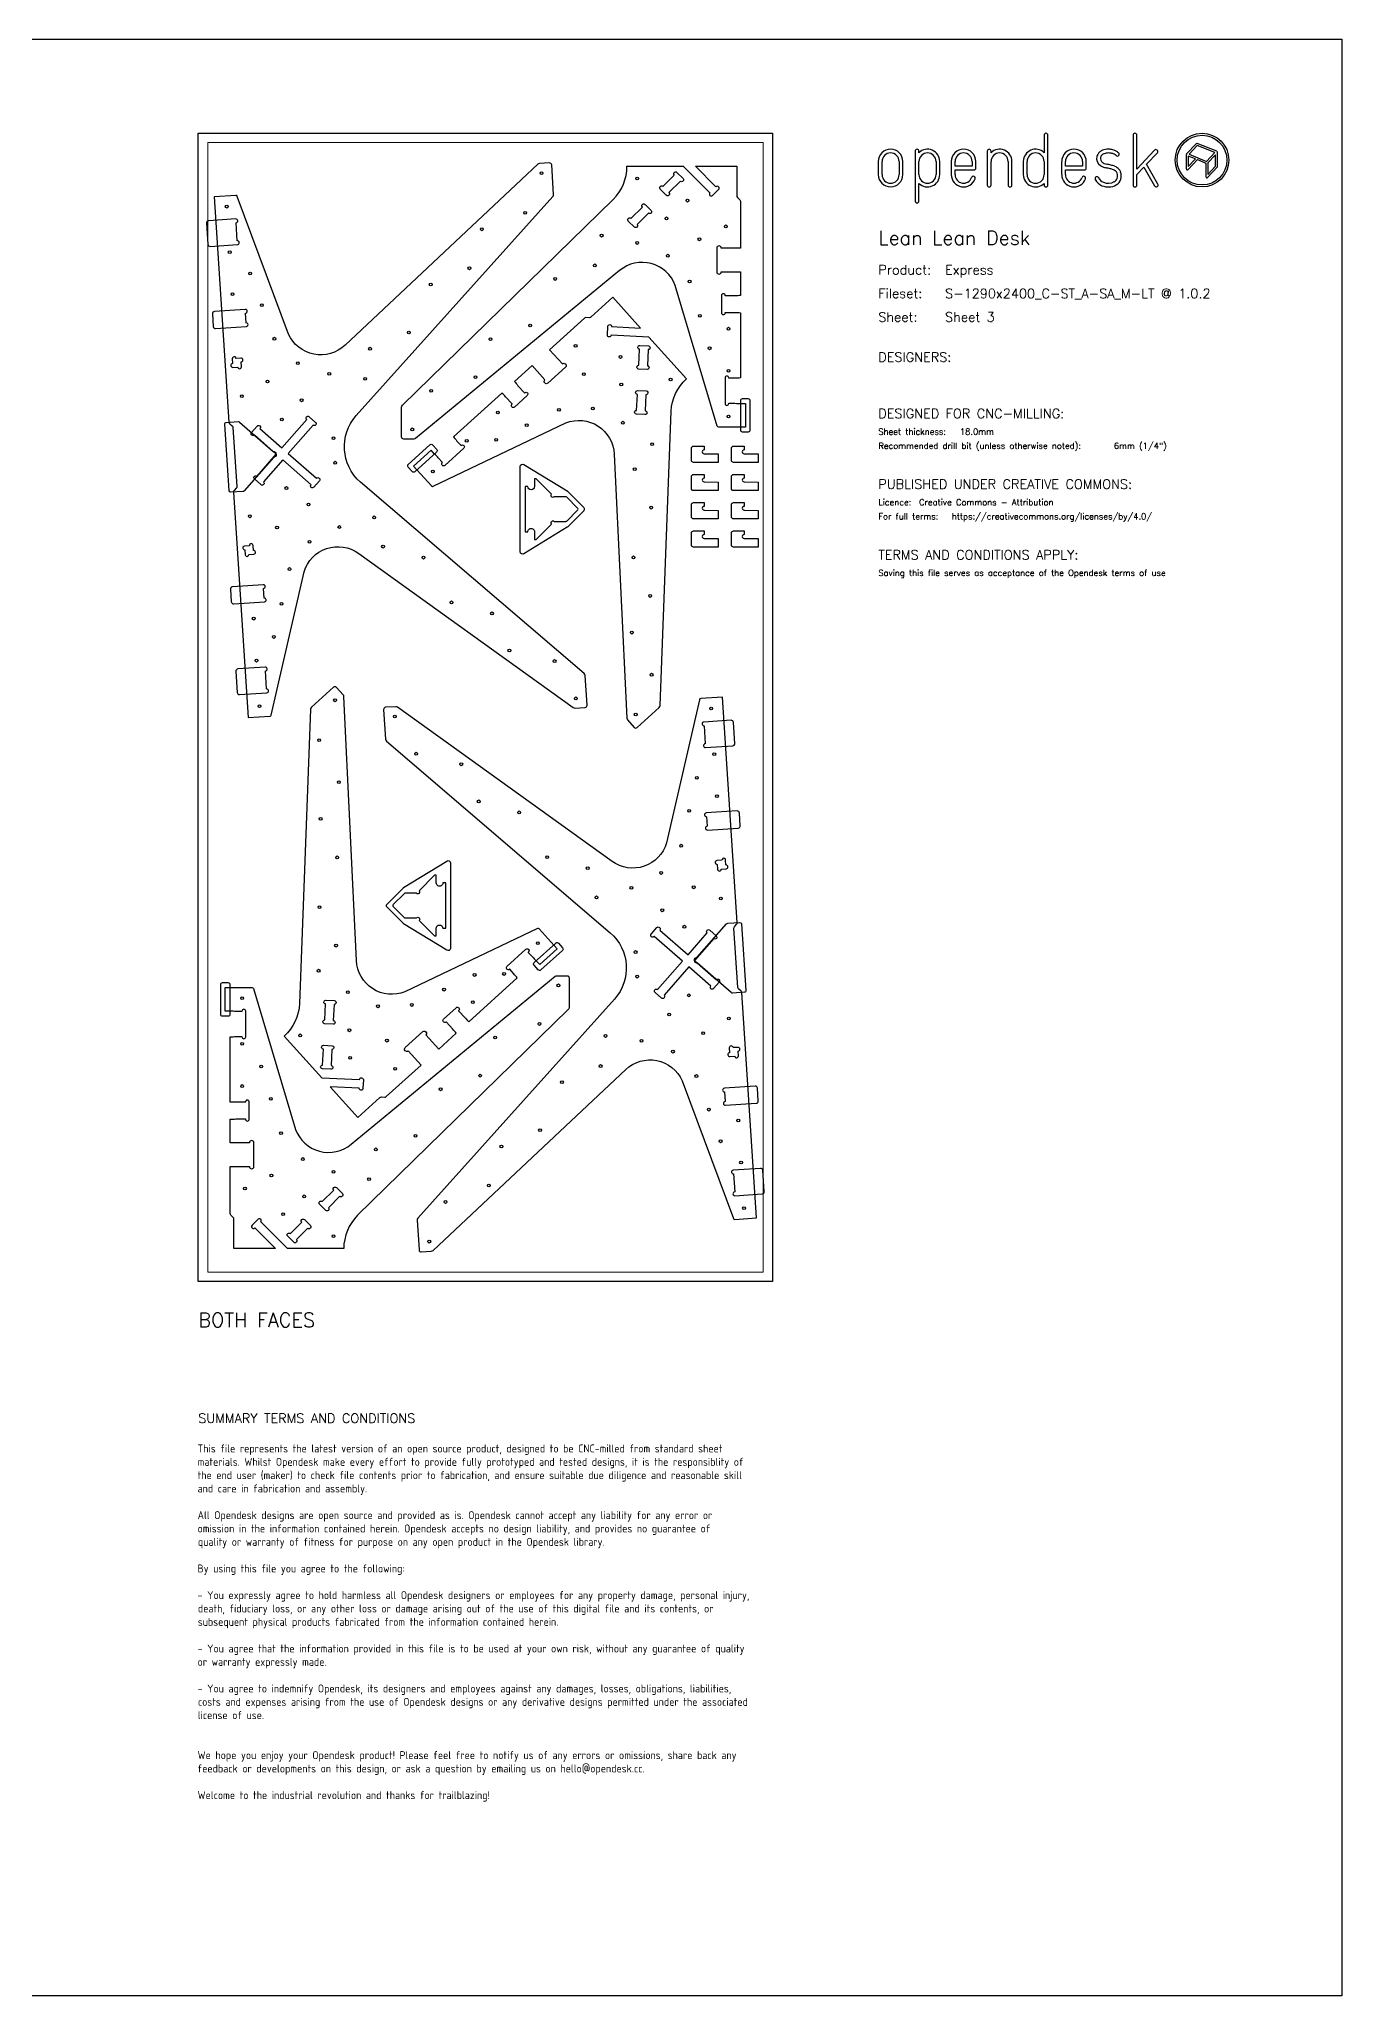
# Model space of a CAD drawing. Header units: millimetres. Extents: x -300 to 5880, y -300 to 4158.
# Drawn here: x 3112 to 5880, y 0 to 4158 of the extents above; entities that cross this region are included whole.
import ezdxf
from ezdxf.enums import TextEntityAlignment as Align

# ---------------------------------------------------------------- set-up
doc = ezdxf.new("R2010")
doc.units = ezdxf.units.MM
doc.layers.add('00-NOPRINT_TEXT', color=7, linetype='Continuous', lineweight=25)
doc.layers.add('00_NOPRINT_TOLERANCE', color=7, linetype='Continuous', lineweight=5)
for name, color, linetype, lineweight, true_color in [('BOARD_$TH-NOMINAL', 3, 'Continuous', 30, 0x00ff00), ('TOP-CUT-INSIDE_18.000MM', 1, 'Continuous', 25, 0xff1c00), ('TOP-CUT-OUTSIDE_18.000MM', 220, 'Continuous', 25, 0xff00d1), ('TOP-HOLE-6.000MM-DIAM_14.000MM', 220, 'Continuous', 25, 0xff00c7), ('TOP-POCKET-INSIDE_12.000MM', 140, 'Continuous', 25, 0x00b1ff), ('TOP-POCKET-INSIDE_2.000MM', 110, 'Continuous', 25, 0x00ff94), ('TOP-POCKET-INSIDE_6.000MM', 6, 'Continuous', 25, 0xff00e0)]:
    doc.layers.add(name, color=color, linetype=linetype, lineweight=lineweight, true_color=true_color)
doc.styles.add('OD-ISOCP-17_221', font='isocp.shx')
doc.styles.add('OD-ISOCP-17_222', font='isocp.shx')
doc.styles.add('OD-ISOCP-17_223', font='isocp.shx')
doc.styles.add('OD-ISOCP-17_224', font='isocp.shx')
doc.styles.add('OD-ISOCP-17_225', font='isocp.shx')
doc.styles.add('OD-ISOCP-17_226', font='isocp.shx')
doc.styles.add('OD-ISOCP-17_227', font='isocp.shx')
doc.styles.add('OD-ISOCP-17_228', font='isocp.shx')
doc.styles.add('OD-ISOCP-17_229', font='isocp.shx')
doc.styles.add('OD-ISOCP-17_230', font='isocp.shx')
doc.styles.add('OD-ISOCP-17_231', font='isocp.shx')
doc.styles.add('OD-ISOCP-17_232', font='isocp.shx')
doc.styles.add('OD-ISOCP-17_233', font='isocp.shx')
doc.styles.add('OD-ISOCP-17_234', font='isocp.shx')
doc.styles.add('OD-ISOCP-17_235', font='isocp.shx')
doc.styles.add('OD-ISOCP-17_236', font='isocp.shx')
doc.styles.add('OD-ISOCP-17_237', font='isocp.shx')
doc.styles.add('OD-ISOCP-17_238', font='isocp.shx')
doc.styles.add('OD-ISOCP-17_239', font='isocp.shx')
doc.styles.add('OD-SIMPLEX-13_86', font='simplex.shx')
doc.styles.add('OD-SIMPLEX-20_82', font='simplex.shx')
doc.styles.add('OD-SIMPLEX-20_86', font='simplex.shx')
doc.styles.add('OD-SIMPLEX-30_83', font='simplex.shx')
doc.styles.add('OD-SIMPLEX-30_87', font='simplex.shx')

# ---------------------------------------------------------------- blocks, each defined once
blk = doc.blocks.new('Borders Opendesk_7')
at = {"layer": '00-NOPRINT_TEXT'}
for p, q in [((0, 4158), (5880, 4158)), ((5880, 4158), (5880, 0)), ((5247.4, 3954), (5247.4, 3916.7)), ((5255.3, 3848), (5255.3, 3954)), ((5436.4, 3954), (5436.4, 3848)), ((5444.4, 3881.9), (5444.4, 3954)), ((4973.4, 3920.1), (4973.4, 3814.1)), ((4981.3, 3916.7), (4981.3, 3920.1)), ((5126.6, 3920.1), (5126.6, 3848)), ((5134.5, 3916.7), (5134.5, 3920.1)), ((5482.1, 3922), (5444.4, 3881.9)), ((5464.8, 3892.1), (5487.9, 3916.6)), ((5549.5, 3912.6), (5549.5, 3882.2)), ((5570.5, 3935.8), (5550.1, 3914)), ((5553.7, 3909.6), (5553.7, 3887.4)), ((5568.8, 3903.5), (5553.7, 3909.6)), ((5572.6, 3931.9), (5555.2, 3913.4)), ((5555.2, 3913.4), (5592.6, 3898.3)), ((5610, 3916.9), (5572.6, 3931.9)), ((5614.4, 3919.6), (5572.8, 3936.3)), ((5592.6, 3898.3), (5610, 3916.9)), ((5611.5, 3912.4), (5595.2, 3895.1)), ((5611.5, 3888.1), (5611.5, 3912.4)), ((5615.7, 3887.3), (5615.7, 3917.6)), ((4895, 3898), (4895, 3870.1)), ((4902.9, 3870.1), (4902.9, 3898)), ((4939.3, 3898), (4939.3, 3870.1)), ((4947.3, 3870.1), (4947.3, 3898)), ((4981.3, 3870.1), (4981.3, 3898)), ((5017.7, 3898), (5017.7, 3870.1)), ((5025.6, 3870.1), (5025.6, 3898)), ((5050, 3898), (5050, 3870.1)), ((5058, 3888.1), (5058, 3898)), ((5094.4, 3888.1), (5058, 3888.1)), ((5058, 3870.1), (5058, 3880.1)), ((5058, 3880.1), (5098.3, 3880.1)), ((5094.4, 3898), (5094.4, 3888.1)), ((5102.3, 3884.1), (5102.3, 3898)), ((5134.5, 3848), (5134.5, 3898)), ((5170.9, 3898), (5170.9, 3848)), ((5178.9, 3848), (5178.9, 3898)), ((5203, 3898), (5203, 3870.1)), ((5211, 3870.1), (5211, 3898)), ((5247.4, 3898), (5247.4, 3870.1)), ((5284.6, 3898), (5284.6, 3870.1)), ((5292.6, 3888.1), (5292.6, 3898)), ((5329, 3888.1), (5292.6, 3888.1)), ((5292.6, 3870.1), (5292.6, 3880.1)), ((5292.6, 3880.1), (5332.9, 3880.1)), ((5329, 3898), (5329, 3888.1)), ((5336.9, 3884.1), (5336.9, 3898)), ((5444.4, 3870.4), (5459.1, 3886)), ((5444.4, 3848), (5444.4, 3870.4)), ((5459.1, 3886), (5482.1, 3846)), ((5489, 3850), (5464.8, 3892.1)), ((5553.1, 3880.8), (5572.9, 3901.9)), ((5553.7, 3887.4), (5568.8, 3903.5)), ((5572.9, 3901.9), (5591.1, 3894.5)), ((5591.1, 3894.5), (5591.1, 3865.5)), ((5594.7, 3864.1), (5615.1, 3885.8)), ((5595.2, 3895.1), (5595.2, 3870.7)), ((5595.2, 3870.7), (5611.5, 3888.1)), ((4981.3, 3814.1), (4981.3, 3851.4)), ((5247.4, 3851.4), (5247.4, 3848)), ((5880, 0), (0, 0))]:
    blk.add_line(p, q, dxfattribs=at)
for radius in [57, 52.9]:
    blk.add_circle((5582.9, 3901), radius, dxfattribs=at)
for centre, radius, start, end in [((5251.3, 3954), 3.97, 0, 180), ((5440.4, 3954), 3.97, 0, 180), ((4921.1, 3898), 26.1, 0, 180), ((4921.1, 3898), 18.2, 0, 180), ((4977.3, 3920.1), 3.97, 0, 180), ((4999.5, 3898), 26.1, 0, 134.1316), ((4999.5, 3898), 18.2, 0, 180), ((5076.2, 3898), 26.1, 0, 180), ((5076.2, 3898), 18.2, 0, 180), ((5130.6, 3920.1), 3.97, 0, 180), ((5152.7, 3898), 26.1, 0, 134.1316), ((5152.7, 3898), 18.2, 0, 180), ((5229.2, 3898), 26.1, 45.8684, 180), ((5229.2, 3898), 18.2, 0, 180), ((5310.8, 3898), 26.1, 0, 180), ((5310.8, 3898), 18.2, 0, 180), ((5377.2, 3904.5), 18.3, 167.0964, 235.8453), ((5375.9, 3904.8), 16.9, 150.5139, 167.0489), ((5377.5, 3903.4), 19, 138.9882, 149.267), ((5377.5, 3903.4), 19, 127.9168, 138.9882), ((5380.5, 3899.5), 24, 111.7012, 127.9168), ((5375.9, 3904.8), 8.99, 151.0519, 168.0238), ((5377.5, 3903.4), 11.1, 138.9882, 148.8091), ((5377.5, 3903.4), 11.1, 127.9168, 138.9882), ((5380.5, 3899.5), 16, 111.7012, 127.9168), ((5383.5, 3891.9), 32.1, 90, 111.7012), ((5383.5, 3891.9), 24.2, 90, 111.7012), ((5383.5, 3878.8), 45.3, 80.7104, 90), ((5383.5, 3878.8), 37.3, 80.7104, 90), ((5385.9, 3893.2), 22.7, 71.5035, 80.7104), ((5385.9, 3893.2), 30.7, 71.5035, 80.7104), ((5387.1, 3896.7), 19, 61.0356, 71.5035), ((5387.1, 3896.7), 26.9, 61.0356, 71.5035), ((5387.1, 3896.7), 19, 46.7983, 61.0356), ((5387.1, 3896.7), 26.9, 46.7983, 61.0356), ((5402.8, 3913.5), 3.97, 226.7983, 46.7983), ((5485, 3919.3), 3.97, 316.7135, 136.7135), ((5551.6, 3912.6), 2.06, 136.7696, 180), ((5572, 3934.4), 2.06, 68.0714, 136.7696), ((5613.6, 3917.6), 2.06, 0, 68.0714), ((4921.1, 3870.1), 26.1, 180, 0), ((4921.1, 3870.1), 18.2, 180, 0), ((4999.5, 3870.1), 18.2, 180, 0), ((4999.5, 3870.1), 26.1, 225.8684, 0), ((5076.2, 3870.1), 26.1, 180, 340.0258), ((5076.2, 3870.1), 18.2, 180, 340.0258), ((5098.3, 3884.1), 3.97, 270, 0), ((5229.2, 3870.1), 26.1, 180, 314.1316), ((5229.2, 3870.1), 18.2, 180, 0), ((5310.8, 3870.1), 26.1, 180, 340.0258), ((5310.8, 3870.1), 18.2, 180, 340.0258), ((5332.9, 3884.1), 3.97, 270, 0), ((5377.2, 3904.5), 10.3, 167.9603, 235.8613), ((5382, 3911.6), 26.9, 235.8511, 248.0912), ((5382, 3911.6), 18.9, 235.8511, 248.0912), ((5388.7, 3928.4), 44.9, 248.0912, 257.5385), ((5388.7, 3928.4), 37, 248.0912, 257.5385), ((5300, 3526.6), 366.5, 76.1947, 77.5385), ((5300, 3526.6), 374.5, 76.1947, 77.5385), ((5372.7, 3822.5), 61.9, 69.1442, 76.1947), ((5372.7, 3822.5), 69.8, 69.1442, 76.1947), ((5389.5, 3866.6), 14.6, 38.9291, 69.1442), ((5389.5, 3866.6), 22.5, 38.9291, 69.1442), ((5393.9, 3870.2), 8.99, 17.5834, 38.9291), ((5385.6, 3867.6), 17.6, 343.8033, 17.5834), ((5393.9, 3870.2), 16.9, 17.5834, 38.9291), ((5385.6, 3867.6), 25.5, 343.8033, 17.5834), ((5551.6, 3882.2), 2.06, 180, 316.7696), ((5613.6, 3887.3), 2.06, 316.7696, 0), ((5097, 3862.6), 3.97, 340.0258, 160.0258), ((5130.6, 3848), 3.97, 180, 0), ((5174.9, 3848), 3.97, 180, 0), ((5251.3, 3848), 3.97, 180, 0), ((5331.6, 3862.6), 3.97, 340.0258, 160.0258), ((5359.7, 3861.7), 3.97, 24.786, 204.786), ((5380.2, 3871.2), 26.6, 204.786, 247.9544), ((5380.2, 3871.2), 18.7, 204.786, 247.9544), ((5383.5, 3879.3), 35.4, 247.9544, 298.2026), ((5383.5, 3879.3), 27.4, 247.9544, 298.2026), ((5390.6, 3866.1), 12.5, 298.2026, 343.8033), ((5390.6, 3866.1), 20.4, 298.2026, 343.8033), ((5440.4, 3848), 3.97, 180, 0), ((5485.5, 3848), 3.97, 209.8417, 29.8417), ((5593.2, 3865.5), 2.06, 180, 316.7696), ((4977.3, 3814.1), 3.97, 180, 0)]:
    blk.add_arc(centre, radius, start, end, dxfattribs=at)
at = {"layer": '00_NOPRINT_TOLERANCE'}
for p, q in [((3450, 3958), (4670, 3958)), ((3450, 1518), (3450, 3958)), ((4670, 3958), (4670, 1518)), ((3470, 3938), (4650, 3938)), ((3470, 1538), (3470, 3938)), ((4650, 3938), (4650, 1538)), ((4670, 1518), (3450, 1518)), ((4650, 1538), (3470, 1538))]:
    blk.add_line(p, q, dxfattribs=at)
at = {"layer": 'BOARD_$TH-NOMINAL'}
for p, q in [((3450, 3958), (4670, 3958)), ((3450, 1518), (3450, 3958)), ((4670, 3958), (4670, 1518)), ((4670, 1518), (3450, 1518))]:
    blk.add_line(p, q, dxfattribs=at)
at = {"layer": '00-NOPRINT_TEXT'}
for s, height, style, p in [('Lean Lean Desk', 30, 'OD-SIMPLEX-30_83', (4895, 3720.9)), ('Product:', 20, 'OD-SIMPLEX-20_82', (4895, 3657.9)), ('Express', 20, 'OD-SIMPLEX-20_82', (5036.9, 3657.9)), ('Fileset:', 20, 'OD-SIMPLEX-20_82', (4895, 3607.7)), ('S-1290x2400_C-ST_A-SA_M-LT @ 1.0.2', 20, 'OD-SIMPLEX-20_82', (5036.9, 3607.6)), ('Sheet:', 20, 'OD-SIMPLEX-20_82', (4895, 3557.4)), ('Sheet 3', 20, 'OD-SIMPLEX-20_82', (5036.9, 3557.5)), ('DESIGNERS:', 20, 'OD-SIMPLEX-20_82', (4895, 3472.4)), ('DESIGNED FOR CNC-MILLING:', 20, 'OD-SIMPLEX-20_82', (4895, 3352.4)), ('Sheet thickness:', 13, 'OD-SIMPLEX-13_86', (4895, 3317.4)), ('18.0mm', 13, 'OD-SIMPLEX-13_86', (5068.3, 3317.4)), ('Recommended drill bit (unless otherwise noted):', 13, 'OD-SIMPLEX-13_86', (4895, 3287.4)), ('6mm (1/4")', 13, 'OD-SIMPLEX-13_86', (5395.5, 3287.4)), ('PUBLISHED UNDER CREATIVE COMMONS:', 20, 'OD-SIMPLEX-20_82', (4895, 3202.4)), ('Licence:', 13, 'OD-SIMPLEX-13_86', (4895, 3167.4)), ('Creative Commons - Attribution', 13, 'OD-SIMPLEX-13_86', (4981.5, 3167.4)), ('For full terms:', 13, 'OD-SIMPLEX-13_86', (4895, 3137.4)), ('https://creativecommons.org/licenses/by/4.0/', 13, 'OD-SIMPLEX-13_86', (5051.1, 3137.4)), ('TERMS AND CONDITIONS APPLY:', 20, 'OD-SIMPLEX-20_82', (4895, 3052.3)), ('Saving this file serves as acceptance of the Opendesk terms of use ', 13, 'OD-SIMPLEX-13_86', (4895, 3017.3))]:
    blk.add_text(s, height=height, dxfattribs=dict(at, style=style)).set_placement(p)
at = {"layer": '00-NOPRINT_TEXT', "color": 7}
for s, height, style, p in [('BOTH FACES', 30, 'OD-SIMPLEX-30_87', (3450, 1451.3)), ('SUMMARY TERMS AND CONDITIONS', 20, 'OD-SIMPLEX-20_86', (3450, 1237.4))]:
    blk.add_text(s, height=height, dxfattribs=dict(at, style=style)).set_placement(p, align=Align.TOP_LEFT)
for s, style, p in [('This file represents the latest version of an open source product, designed to be CNC-milled from standard sheet', 'OD-ISOCP-17_221', (3448.5, 1154.7)), ('materials. Whilst Opendesk make every effort to provide fully prototyped and tested designs, it is the responsiblity of', 'OD-ISOCP-17_222', (3448.5, 1126.3)), ('the end user (maker) to check file contents prior to fabrication, and ensure suitable due diligence and reasonable skill', 'OD-ISOCP-17_223', (3448.5, 1098)), ('and care in fabrication and assembly.', 'OD-ISOCP-17_224', (3448.5, 1069.7)), ('All Opendesk designs are open source and provided as is. Opendesk cannot accept any liability for any error or', 'OD-ISOCP-17_225', (3448.5, 1013)), ('omission in the information contained herein. Opendesk accepts no design liability, and provides no guarantee of', 'OD-ISOCP-17_226', (3448.5, 984.7)), ('quality or warranty of fitness for purpose on any open product in the Opendesk library.', 'OD-ISOCP-17_227', (3449.1, 956.3)), ('By using this file you agree to the following:', 'OD-ISOCP-17_228', (3448.5, 899.7)), ('- You expressly agree to hold harmless all Opendesk designers or employees for any property damage, personal injury,', 'OD-ISOCP-17_229', (3448.5, 843)), ('death, fiduciary loss, or any other loss or damage arising out of the use of this digital file and its contents, or', 'OD-ISOCP-17_230', (3449.1, 814.7)), ('subsequent physical products fabricated from the information contained herein.', 'OD-ISOCP-17_231', (3449, 786.3)), ('- You agree that the information provided in this file is to be used at your own risk, without any guarantee of quality', 'OD-ISOCP-17_232', (3448.5, 729.7)), ('or warranty expressly made.', 'OD-ISOCP-17_233', (3448.5, 701.3)), ('- You agree to indemnify Opendesk, its designers and employees against any damages, losses, obligations, liabilities,', 'OD-ISOCP-17_234', (3448.5, 644.7)), ('costs and expenses arising from the use of Opendesk designs or any derivative designs permitted under the associated', 'OD-ISOCP-17_235', (3449.1, 616.3)), ('license of use.', 'OD-ISOCP-17_236', (3448.8, 588)), ('We hope you enjoy your Opendesk product! Please feel free to notify us of any errors or omissions, share back any', 'OD-ISOCP-17_237', (3448.5, 503)), ('feedback or developments on this design, or ask a question by emailing us on hello@opendesk.cc.', 'OD-ISOCP-17_238', (3448.5, 474.7)), ('Welcome to the industrial revolution and thanks for trailblazing!', 'OD-ISOCP-17_239', (3448.5, 418))]:
    blk.add_text(s, height=17, dxfattribs=dict(at, style=style)).set_placement(p)

msp = doc.modelspace()

# ---------------------------------------------------------------- linework, layer by layer
at = {"layer": 'TOP-CUT-INSIDE_18.000MM'}
for points in [[(4450.2, 3832, -1.006269), (4444.5, 3826.3), (4431.6, 3839.2, -1.006284), (4437.3, 3844.9), (4461.5, 3869, -1.00627), (4467.1, 3874.7), (4480, 3861.8, -0.99377), (4474.3, 3856.2)], [(4406.5, 3788.3), (4382.3, 3764.1, -1.006269), (4376.6, 3758.5), (4363.8, 3771.3, -1.006284), (4369.4, 3777), (4393.6, 3801.2, -1.00627), (4399.3, 3806.8), (4412.1, 3794, -0.99377)], [(4387.8, 3499.1, -0.99377), (4388.2, 3507.1), (4406.3, 3506.2, -1.00627), (4406, 3498.2), (4404.3, 3464.1, -1.006284), (4403.9, 3456.1), (4385.7, 3457, -1.006269), (4386.1, 3465)], [(4383.4, 3411.2), (4401.6, 3410.3, -1.00627), (4401.2, 3402.3), (4399.6, 3368.2, -1.006284), (4399.2, 3360.2), (4381, 3361.1, -1.006269), (4381.4, 3369.1), (4383.1, 3403.2, -0.99377)], [(3738.6, 2106.9), (3736.9, 2072.8, -0.99377), (3736.6, 2064.8), (3718.4, 2065.7, -1.00627), (3718.8, 2073.7), (3720.4, 2107.8, -1.006284), (3720.8, 2115.8), (3739, 2114.9, -1.006269)], [(3734.3, 2019, -1.006269), (3733.9, 2011), (3732.2, 1976.9, -0.99377), (3731.8, 1968.9), (3713.7, 1969.8, -1.00627), (3714, 1977.8), (3715.7, 2011.9, -1.006284), (3716.1, 2019.9)], [(3737.7, 1711.9, -1.006269), (3743.4, 1717.5), (3756.2, 1704.7, -1.006284), (3750.6, 1699), (3726.4, 1674.8, -1.00627), (3720.7, 1669.2), (3707.9, 1682, -0.99377), (3713.5, 1687.7)], [(3675.5, 1649.7), (3688.4, 1636.8, -1.006284), (3682.7, 1631.1), (3658.5, 1607, -1.00627), (3652.9, 1601.3), (3640, 1614.2, -0.99377), (3645.7, 1619.8), (3669.8, 1644, -1.006269)]]:
    msp.add_lwpolyline(points, format="xyb", close=True, dxfattribs=at)
for points in [[(3563.1, 3322), (3575.1, 3335.7, -1), (3581.1, 3330.4), (3627.7, 3289.6), (3680.4, 3349.7, -1), (3685.7, 3355.7), (3699.3, 3343.7, -1), (3694.1, 3337.7), (3641.3, 3277.6), (3701.5, 3224.9, -1), (3707.5, 3219.6), (3695.5, 3205.9, -1), (3689.5, 3211.2), (3629.3, 3263.9), (3588.5, 3217.3, -1), (3583.2, 3211.3), (3569.5, 3223.3, -1), (3574.8, 3229.3), (3615.7, 3275.9), (3569.1, 3316.8, -1), (3563.1, 3322)], [(4556.9, 2154), (4544.9, 2140.3, -1), (4538.9, 2145.6), (4492.3, 2186.4), (4439.6, 2126.3, -1), (4434.3, 2120.3), (4420.7, 2132.3, -1), (4425.9, 2138.3), (4478.7, 2198.4), (4418.5, 2251.1, -1), (4412.5, 2256.4), (4424.5, 2270.1, -1), (4430.5, 2264.8), (4490.7, 2212.1), (4531.5, 2258.7, -1), (4536.8, 2264.7), (4550.5, 2252.7, -1), (4545.2, 2246.7), (4504.3, 2200.1), (4550.9, 2159.2, -1), (4556.9, 2154)]]:
    msp.add_lwpolyline(points, format="xyb", dxfattribs=at)
at = {"layer": 'TOP-CUT-OUTSIDE_18.000MM'}
for points in [[(3605.1, 2721.8), (3674.8, 3026), (3674.8, 3026, -0.517091), (3790.8, 3065.2), (4246.8, 2737.6, 0.173818), (4250.7, 2736.5), (4271.9, 2737.8, 0.414214), (4276.1, 2742.6), (4272, 2805.7, 0.202047), (4269.9, 2809.9), (3794.5, 3216.8), (3794.5, 3216.8, -0.414213), (3785.3, 3357.9), (4203.5, 3823.3, 0.202047), (4205, 3827.7), (4200.9, 3890.8, 0.414214), (4196.1, 3895), (4174.9, 3893.6, 0.173818), (4171.2, 3892), (3761.8, 3507.7, -0.517091), (3641.7, 3531.4), (3532.9, 3823.9, 0.331414), (3529.9, 3825.9), (3483.8, 3822.8), (3515.2, 3343.9, 0.198908), (3516.7, 3340.8), (3522.1, 3336.1, -0.198908), (3523.6, 3333), (3523.6, 3333), (3531.8, 3207.3, -0.198908), (3530.7, 3204), (3526, 3198.7, 0.198908), (3524.9, 3195.4), (3556.3, 2716.4), (3602.4, 2719.4, 0.331414), (3605.1, 2721.8)], [(4555.6, 3838.5, 1), (4550, 3844.2), (4506.2, 3888), (4594.3, 3888), (4594.3, 3825), (4594.3, 3825, 0.198908), (4595.6, 3821.8), (4595.6, 3821.8), (4600.7, 3816.8, -0.198914), (4602, 3813.6), (4602, 3713.8), (4561.3, 3713.8, 1), (4551.8, 3713.8), (4551.8, 3663.4, 1), (4561.3, 3663.4), (4602, 3663.4), (4602, 3613.1, -0.001395), (4590.4, 3612.6), (4570, 3612.6, -0.414214), (4569.8, 3612.8), (4569.8, 3613.1, 1), (4561.8, 3613.1), (4561.8, 3576.7, 1), (4569.8, 3576.7), (4569.8, 3577, -0.414214), (4570, 3577.2), (4590.4, 3577.2, -0.001395), (4602, 3576.7), (4602, 3438, -0.001396), (4590.4, 3437.5), (4577.5, 3437.5, -0.414214), (4577.3, 3437.7), (4577.3, 3438, 1), (4569.3, 3438), (4569.3, 3383.6, 1), (4577.3, 3383.6), (4577.3, 3383.9, -0.414214), (4577.5, 3384.1), (4590.4, 3384.1, -0.001396), (4602, 3383.6), (4613, 3383.6), (4613, 3333.6), (4555.8, 3333.6, -0.331414), (4552.9, 3335.7), (4463.5, 3634.7, 0.517091), (4345.2, 3666.3), (3911.6, 3309.5, -0.173818), (3907.8, 3308.2), (3886.5, 3308.2, -0.414214), (3882, 3312.7), (3882, 3375.9, -0.202047), (3883.8, 3380.2), (4331.6, 3817.3, 0.198912), (4360.9, 3888), (4480.4, 3888), (4537.1, 3831.3, 1), (4542.8, 3825.7), (4555.6, 3838.5)], [(4270.5, 3565.1), (4196.5, 3498.1), (4223.9, 3468, -1), (4230.3, 3460.9), (4192.9, 3427.1, -1), (4186.5, 3434.1), (4159.2, 3464.3), (4121.9, 3430.5, 0.001395), (4129.3, 3421.6), (4143, 3406.4, 0.414214), (4143.3, 3406.4), (4143.6, 3406.6, -1), (4148.9, 3400.7), (4122, 3376.2, -1), (4116.6, 3382.2), (4116.8, 3382.4, 0.414214), (4116.8, 3382.7), (4103.1, 3397.8, 0.001395), (4095, 3406), (3992.2, 3312.9, 0.001396), (3999.6, 3304), (4008.3, 3294.4, 0.414214), (4008.5, 3294.4), (4008.8, 3294.6, -1), (4014.1, 3288.7), (3973.8, 3252.1, -1), (3968.5, 3258.1), (3968.7, 3258.3, 0.414214), (3968.7, 3258.6), (3960, 3268.1, 0.001396), (3951.9, 3276.4), (3944.5, 3284.5), (3907.4, 3250.9), (3945.8, 3208.6, 0.331414), (3949.3, 3207.9), (4231, 3342.4, -0.517091), (4333.8, 3275.9), (4360.6, 2715, 0.173818), (4362.2, 2711.3), (4376.4, 2695.5, 0.414214), (4382.8, 2695.2), (4429.6, 2737.7, 0.202047), (4431.6, 2741.9), (4454.8, 3367.2, -0.198912), (4487.6, 3436.4), (4407.3, 3525), (4327.2, 3528.9, -1), (4319.2, 3529.3), (4320.1, 3547.5, -1), (4328.1, 3547.1), (4390, 3544.1), (4330.8, 3609.4), (4284.1, 3567.1), (4284.1, 3567.1, -0.198908), (4280.9, 3565.9), (4280.9, 3565.9), (4273.7, 3566.3, 0.198913), (4270.5, 3565.1)], [(3849.5, 1910.9), (3923.5, 1977.9), (3896.1, 2008, -1), (3889.7, 2015.1), (3927.1, 2048.9, -1), (3933.5, 2041.9), (3960.8, 2011.7), (3998.1, 2045.5, 0.001395), (3990.7, 2054.4), (3977, 2069.6, 0.414214), (3976.7, 2069.6), (3976.4, 2069.4, -1), (3971.1, 2075.3), (3998, 2099.8, -1), (4003.4, 2093.8), (4003.2, 2093.6, 0.414214), (4003.2, 2093.3), (4016.9, 2078.2, 0.001395), (4025, 2070), (4127.8, 2163.1, 0.001396), (4120.4, 2172), (4111.7, 2181.6, 0.414214), (4111.5, 2181.6), (4111.2, 2181.4, -1), (4105.9, 2187.3), (4146.2, 2223.9, -1), (4151.5, 2217.9), (4151.3, 2217.7, 0.414214), (4151.3, 2217.4), (4160, 2207.9, 0.001396), (4168.1, 2199.6), (4175.5, 2191.5), (4212.6, 2225.1), (4174.2, 2267.4, 0.331414), (4170.7, 2268.1), (3889, 2133.6, -0.517091), (3786.2, 2200.1), (3759.4, 2761, 0.173818), (3757.8, 2764.7), (3743.6, 2780.5, 0.414214), (3737.2, 2780.8), (3690.4, 2738.3, 0.202047), (3688.4, 2734.1), (3665.2, 2108.8, -0.198912), (3632.4, 2039.6), (3712.7, 1951), (3792.8, 1947.1, -1), (3800.8, 1946.7), (3799.9, 1928.5, -1), (3791.9, 1928.9), (3730, 1931.9), (3789.2, 1866.6), (3835.9, 1908.9), (3835.9, 1908.9, -0.198908), (3839.1, 1910.1), (3839.1, 1910.1), (3846.3, 1909.7, 0.198913), (3849.5, 1910.9)], [(4514.9, 2754.2), (4445.2, 2450), (4445.2, 2450, -0.517091), (4329.2, 2410.8), (3873.2, 2738.4, 0.173818), (3869.3, 2739.5), (3848.1, 2738.2, 0.414214), (3843.9, 2733.4), (3848, 2670.3, 0.202047), (3850.1, 2666.1), (4325.5, 2259.2), (4325.5, 2259.2, -0.414213), (4334.7, 2118.1), (3916.5, 1652.7, 0.202047), (3915, 1648.3), (3919.1, 1585.2, 0.414214), (3923.9, 1581), (3945.1, 1582.4, 0.173818), (3948.8, 1584), (4358.2, 1968.3, -0.517091), (4478.3, 1944.6), (4587.1, 1652.1, 0.331414), (4590.1, 1650.1), (4636.2, 1653.2), (4604.8, 2132.1, 0.198908), (4603.3, 2135.2), (4597.9, 2139.9, -0.198908), (4596.4, 2143), (4596.4, 2143), (4588.2, 2268.7, -0.198908), (4589.3, 2272), (4594, 2277.3, 0.198908), (4595.1, 2280.6), (4563.7, 2759.6), (4517.6, 2756.6, 0.331414), (4514.9, 2754.2)], [(3564.4, 1637.5, 1), (3570, 1631.8), (3613.8, 1588), (3525.7, 1588), (3525.7, 1651), (3525.7, 1651, 0.198908), (3524.4, 1654.2), (3524.4, 1654.2), (3519.3, 1659.2, -0.198914), (3518, 1662.4), (3518, 1762.2), (3558.7, 1762.2, 1), (3568.2, 1762.2), (3568.2, 1812.6, 1), (3558.7, 1812.6), (3518, 1812.6), (3518, 1862.9, -0.001395), (3529.6, 1863.4), (3550, 1863.4, -0.414214), (3550.2, 1863.2), (3550.2, 1862.9, 1), (3558.2, 1862.9), (3558.2, 1899.3, 1), (3550.2, 1899.3), (3550.2, 1899, -0.414214), (3550, 1898.8), (3529.6, 1898.8, -0.001395), (3518, 1899.3), (3518, 2038, -0.001396), (3529.6, 2038.5), (3542.5, 2038.5, -0.414214), (3542.7, 2038.3), (3542.7, 2038, 1), (3550.7, 2038), (3550.7, 2092.4, 1), (3542.7, 2092.4), (3542.7, 2092.1, -0.414214), (3542.5, 2091.9), (3529.6, 2091.9, -0.001396), (3518, 2092.4), (3507, 2092.4), (3507, 2142.4), (3564.2, 2142.4, -0.331414), (3567.1, 2140.3), (3656.5, 1841.3, 0.517091), (3774.8, 1809.7), (4208.4, 2166.5, -0.173818), (4212.2, 2167.8), (4233.5, 2167.8, -0.414214), (4238, 2163.3), (4238, 2100.1, -0.202047), (4236.2, 2095.8), (3788.4, 1658.7, 0.198912), (3759.1, 1588), (3639.6, 1588), (3582.9, 1644.7, 1), (3577.2, 1650.3), (3564.4, 1637.5)]]:
    msp.add_lwpolyline(points, format="xyb", dxfattribs=at)
for points in [[(4502.5, 3293.1), (4525, 3293.1), (4525, 3285.1, 1.00207), (4524.9, 3277.1), (4555, 3276.6), (4555, 3258.6), (4502.5, 3258.6, -0.414214), (4498, 3263.1), (4498, 3288.6, -0.414214)], [(4583, 3263.1), (4583, 3288.6, -0.414214), (4587.5, 3293.1), (4610, 3293.1), (4610, 3285.1, 1.00207), (4609.9, 3277.1), (4640, 3276.6), (4640, 3258.6), (4587.5, 3258.6, -0.414214)], [(4150.2, 3207.5), (4144.3, 3207.5), (4144.3, 3111), (4150.2, 3111, -1.007117), (4164.3, 3111), (4164.3, 3094.8), (4168.1, 3094.8), (4200.7, 3127.5, -1), (4206.4, 3133.1), (4230.8, 3133.1, 0.198912), (4232.8, 3134), (4256, 3157.1, 0.414214), (4256, 3161.3), (4232.8, 3184.5, 0.198912), (4230.8, 3185.3), (4206.4, 3185.3, -1), (4200.7, 3191), (4168.1, 3223.6), (4164.3, 3223.6), (4164.3, 3207.5, -0.992933)], [(4498, 3228.6, -0.414214), (4502.5, 3233.1), (4525, 3233.1), (4525, 3225.1, 1.00207), (4524.9, 3217.1), (4555, 3216.6), (4555, 3198.6), (4502.5, 3198.6, -0.414214), (4498, 3203.1)], [(4583, 3203.1), (4583, 3228.6, -0.414214), (4587.5, 3233.1), (4610, 3233.1), (4610, 3225.1, 1.00207), (4609.9, 3217.1), (4640, 3216.6), (4640, 3198.6), (4587.5, 3198.6, -0.414214)], [(4498, 3168.6, -0.414214), (4502.5, 3173.1), (4525, 3173.1), (4525, 3165.1, 1.00207), (4524.9, 3157.1), (4555, 3156.6), (4555, 3138.6), (4502.5, 3138.6, -0.414214), (4498, 3143.1)], [(4583, 3143.1), (4583, 3168.6, -0.414214), (4587.5, 3173.1), (4610, 3173.1), (4610, 3165.1, 1.00207), (4609.9, 3157.1), (4640, 3156.6), (4640, 3138.6), (4587.5, 3138.6, -0.414214)], [(4498, 3108.6, -0.414214), (4502.5, 3113.1), (4525, 3113.1), (4525, 3105.1, 1.00207), (4524.9, 3097.1), (4555, 3096.6), (4555, 3078.6), (4502.5, 3078.6, -0.414214), (4498, 3083.1)], [(4583, 3083.1), (4583, 3108.6, -0.414214), (4587.5, 3113.1), (4610, 3113.1), (4610, 3105.1, 1.00207), (4609.9, 3097.1), (4640, 3096.6), (4640, 3078.6), (4587.5, 3078.6, -0.414214)], [(3955.7, 2365), (3955.7, 2381.2), (3951.9, 2381.2), (3919.3, 2348.5, -1), (3913.6, 2342.9), (3889.2, 2342.9, 0.198912), (3887.2, 2342), (3864, 2318.9, 0.414214), (3864, 2314.7), (3887.2, 2291.5, 0.198912), (3889.2, 2290.7), (3913.6, 2290.7, -1), (3919.3, 2285), (3951.9, 2252.4), (3955.7, 2252.4), (3955.7, 2268.5, -0.992933), (3969.8, 2268.5), (3975.7, 2268.5), (3975.7, 2365), (3969.8, 2365, -1.007117)]]:
    msp.add_lwpolyline(points, format="xyb", close=True, dxfattribs=at)
at = {"layer": 'TOP-HOLE-6.000MM-DIAM_14.000MM'}
for centre in [(4179.1, 3873.3), (4382.6, 3861.8), (3510.4, 3802.1), (4144.7, 3788.9), (4489.5, 3814.9), (4052.5, 3753.9), (4307.1, 3740.4), (4444.9, 3777.1), (4570.9, 3760.2), (3516.7, 3705.3), (4382.6, 3724.9), (4447.9, 3697.8), (4514.7, 3732.6), (3560.1, 3660.1), (4026, 3671), (4292.6, 3677.3), (3522.6, 3616), (3943.8, 3636.6), (4208.3, 3648.4), (4494.1, 3642.8), (3585.2, 3592.7), (3897.2, 3534.5), (4155.1, 3549.5), (4515.9, 3569.9), (4576.8, 3542.6), (3611.7, 3521.4), (3815, 3500.1), (4070.9, 3520.6), (4251.8, 3506.2), (4536.5, 3501), (3661.4, 3469.5), (4347.1, 3482.6), (4576.8, 3453.1), (3597, 3430.4), (3728.3, 3446.7), (3804.6, 3436.2), (3944.8, 3410.7), (4039, 3439.6), (4269.1, 3446.1), (4348.9, 3424.2), (4453.6, 3434.9), (3542.7, 3399.2), (3669.5, 3390.6), (4216.4, 3370.4), (4288.2, 3373.2), (3627.5, 3349.9), (3904.8, 3328.8), (4086.6, 3364.5), (4147.8, 3337.7), (4352.2, 3343), (4576.8, 3356.1), (3737.3, 3310.1), (4020.3, 3304.4), (4082.8, 3306.6), (4414.3, 3297.5), (3740.7, 3257.9), (4377.3, 3244.3), (3637.1, 3204.1), (3948.4, 3239.2), (3684, 3169.2), (4412.5, 3162.4), (3559.5, 3144.1), (3617.3, 3120.3), (3749.7, 3121.3), (3823.9, 3141.7), (3686.3, 3089.9), (3842.6, 3079.6), (3928.6, 3056.3), (4374.9, 3056.7), (3643.8, 3032), (3626.8, 2957.9), (3988.1, 2961.1), (4410.1, 2974.8), (3567.8, 2926.6), (4074.1, 2937.8), (3610.7, 2887.7), (4371.4, 2896.8), (3573.6, 2837.3), (4111.1, 2859), (4207.1, 2836.4), (4413.3, 2807.5), (3740.6, 2753.1), (4252.3, 2757.2), (3580, 2740.5), (3867.7, 2718.8), (4379.4, 2722.9), (4540, 2735.5), (3706.7, 2668.5), (3912.9, 2639.6), (4008.9, 2617), (4546.4, 2638.7), (3748.6, 2579.2), (4509.3, 2588.3), (4045.9, 2538.2), (4552.2, 2549.4), (3709.9, 2501.2), (4131.9, 2514.9), (4493.2, 2518.1), (3745.1, 2419.3), (4191.4, 2419.7), (4476.2, 2444), (4277.4, 2396.4), (4433.7, 2386.1), (4296.1, 2334.3), (4370.3, 2354.7), (4502.7, 2355.7), (4560.5, 2331.9), (3707.5, 2313.6), (4436, 2306.8), (4482.9, 2271.9), (3742.7, 2231.7), (4171.6, 2236.8), (4379.3, 2218.1), (3705.7, 2178.5), (4037.2, 2169.4), (4099.7, 2171.6), (4382.7, 2165.9), (3543.2, 2119.9), (3767.8, 2133), (3972.2, 2138.3), (4215.2, 2147.2), (4492.5, 2126.1), (3831.8, 2102.8), (3903.6, 2105.6), (4033.4, 2111.5), (4450.5, 2085.4), (4577.3, 2076.8), (3666.4, 2041.1), (3771.1, 2051.8), (4081, 2036.4), (4175.2, 2065.3), (4315.4, 2039.8), (4523, 2045.6), (3543.2, 2022.9), (3772.9, 1993.4), (3850.9, 2029.9), (4391.7, 2029.3), (4458.6, 2006.5), (3583.5, 1975), (3868.2, 1969.8), (4049.1, 1955.4), (4305, 1975.9), (4508.3, 1954.6), (3543.2, 1933.4), (3964.9, 1926.5), (4222.8, 1941.5), (3604.1, 1906.1), (4534.8, 1883.3), (3625.9, 1833.2), (3911.7, 1827.6), (4176.2, 1839.4), (4597.4, 1860), (3827.4, 1798.7), (4094, 1805), (4559.9, 1815.9), (3672.1, 1778.2), (3737.4, 1751.1), (4603.3, 1770.7), (3549.1, 1715.8), (3605.3, 1743.4), (3812.9, 1735.6), (4067.5, 1722.1), (3630.5, 1661.1), (3675.1, 1698.9), (3975.3, 1687.1), (4609.6, 1673.9), (3737.4, 1614.2), (3940.9, 1602.7)]:
    msp.add_circle(centre, 3, dxfattribs=at)
at = {"layer": 'TOP-POCKET-INSIDE_12.000MM'}
for points in [[(3533.2, 3721.5, 1), (3532.7, 3729.5), (3530.2, 3767.8, 1), (3529.7, 3775.8), (3471.8, 3772, 0.414214), (3467.4, 3766.9), (3470.3, 3722.1, 0.414213), (3475.4, 3717.7), (3533.2, 3721.5)], [(3552.2, 3547.1, 1), (3551.6, 3555.1), (3550.3, 3575.5, 1), (3549.8, 3583.5), (3484.5, 3579.2, 0.414214), (3480, 3574.1), (3481.8, 3547.3, 0.414214), (3486.9, 3542.9), (3552.2, 3547.1)], [(3549.4, 3062.5, 1.000001), (3557.4, 3063), (3567.8, 3063.7, 1), (3567.3, 3071.7), (3566.6, 3082.1, 1), (3558.6, 3081.6), (3548.2, 3080.9, 1), (3548.8, 3072.9), (3549.4, 3062.5)], [(3588.6, 2990.7, 1), (3588.1, 2998.7), (3522.8, 2994.4, 0.414214), (3518.4, 2989.4), (3520.1, 2962.6, 0.414214), (3525.2, 2958.1), (3590.5, 2962.4, 1), (3590, 2970.4), (3588.6, 2990.7)], [(3592.6, 2815.4, 1), (3592.1, 2823.4), (3534.3, 2819.6, 0.414213), (3529.8, 2814.5), (3532.8, 2769.8, 0.414214), (3537.8, 2765.3), (3595.6, 2769.1, 1), (3595.1, 2777.1), (3592.6, 2815.4)], [(4527.4, 2660.6, 1), (4527.9, 2652.6), (4585.7, 2656.4, 0.414213), (4590.2, 2661.5), (4587.2, 2706.2, 0.414214), (4582.2, 2710.7), (4524.4, 2706.9, 1), (4524.9, 2698.9), (4527.4, 2660.6)], [(4531.4, 2485.3, 1), (4531.9, 2477.3), (4597.2, 2481.6, 0.414214), (4601.6, 2486.6), (4599.9, 2513.4, 0.414214), (4594.8, 2517.9), (4529.5, 2513.6, 1), (4530, 2505.6), (4531.4, 2485.3)], [(4570.6, 2413.5, 1.000001), (4562.6, 2413), (4552.2, 2412.3, 1), (4552.7, 2404.3), (4553.4, 2393.9, 1), (4561.4, 2394.4), (4571.8, 2395.1, 1), (4571.2, 2403.1), (4570.6, 2413.5)], [(4567.8, 1928.9, 1), (4568.4, 1920.9), (4569.7, 1900.5, 1), (4570.2, 1892.5), (4635.5, 1896.8, 0.414214), (4640, 1901.9), (4638.2, 1928.7, 0.414214), (4633.1, 1933.1), (4567.8, 1928.9)], [(4586.8, 1754.5, 1), (4587.3, 1746.5), (4589.8, 1708.2, 1), (4590.3, 1700.2), (4648.2, 1704, 0.414214), (4652.6, 1709.1), (4649.7, 1753.9, 0.414213), (4644.6, 1758.3), (4586.8, 1754.5)]]:
    msp.add_lwpolyline(points, format="xyb", dxfattribs=at)
for points in [[(3530.1, 3479.3, 1.000001), (3522.2, 3478.8), (3522.8, 3468.4, 1), (3523.4, 3460.5), (3533.7, 3461.1, 1), (3541.7, 3461.7), (3541, 3472, 1), (3540.5, 3480)], [(3609.8, 3269.1), (3547.4, 3198, -0.198917), (3544.7, 3196.7), (3519.2, 3195, -0.412064), (3515.5, 3198.3), (3506.3, 3339.8, -0.414214), (3509.5, 3343.5), (3535, 3345.2, -0.198913), (3537.9, 3344.2), (3609, 3281.8, -1)], [(4510.2, 2206.9), (4572.6, 2278, -0.198917), (4575.3, 2279.3), (4600.8, 2281, -0.412064), (4604.5, 2277.7), (4613.7, 2136.2, -0.414214), (4610.5, 2132.5), (4585, 2130.8, -0.198913), (4582.1, 2131.8), (4511, 2194.2, -1)], [(4589.9, 1996.7, 1.000001), (4597.8, 1997.2), (4597.2, 2007.6, 1), (4596.6, 2015.5), (4586.3, 2014.9, 1), (4578.3, 2014.3), (4579, 2004, 1), (4579.5, 1996)]]:
    msp.add_lwpolyline(points, format="xyb", close=True, dxfattribs=at)
at = {"layer": 'TOP-POCKET-INSIDE_2.000MM'}
for points in [[(4602, 3327.6, 0.414214), (4606, 3323.6), (4619, 3323.6, 0.414214), (4623, 3327.6), (4623, 3389.6, 0.414213), (4619, 3393.6), (4606, 3393.6, 0.414214), (4602, 3389.6)], [(3910.4, 3238.8, -0.414214), (3904.7, 3239), (3896, 3248.7, -0.414214), (3896.3, 3254.3), (3942.2, 3296, -0.414213), (3947.9, 3295.7), (3956.6, 3286, -0.414214), (3956.3, 3280.4)], [(4163.4, 2190, -0.414214), (4163.7, 2195.6), (4209.6, 2237.2, -0.414214), (4215.3, 2237), (4224, 2227.3, -0.414214), (4223.7, 2221.7), (4177.8, 2180, -0.414213), (4172.1, 2180.3)], [(3518, 2148.4, 0.414214), (3514, 2152.4), (3501, 2152.4, 0.414214), (3497, 2148.4), (3497, 2086.4, 0.414213), (3501, 2082.4), (3514, 2082.4, 0.414214), (3518, 2086.4)]]:
    msp.add_lwpolyline(points, format="xyb", close=True, dxfattribs=at)
at = {"layer": 'TOP-POCKET-INSIDE_6.000MM'}
for points in [[(4134.3, 3250.1, -0.611424), (4141.8, 3254), (4233.6, 3197.8, -0.040293), (4234.2, 3197.3), (4268.9, 3162.6, -0.414214), (4268.9, 3155.9), (4234.2, 3121.2, -0.040293), (4233.6, 3120.7), (4141.8, 3064.5, -0.611424), (4134.3, 3068.4), (4134.3, 3250.1)], [(3985.7, 2225.9, -0.611424), (3978.2, 2222), (3886.4, 2278.2, -0.040293), (3885.8, 2278.7), (3851.1, 2313.4, -0.414214), (3851.1, 2320.1), (3885.8, 2354.8, -0.040293), (3886.4, 2355.3), (3978.2, 2411.5, -0.611424), (3985.7, 2407.6), (3985.7, 2225.9)]]:
    msp.add_lwpolyline(points, format="xyb", dxfattribs=at)

# ---------------------------------------------------------------- block references
msp.add_blockref('Borders Opendesk_7', (0, 0))

doc.saveas('drawing.dxf')
